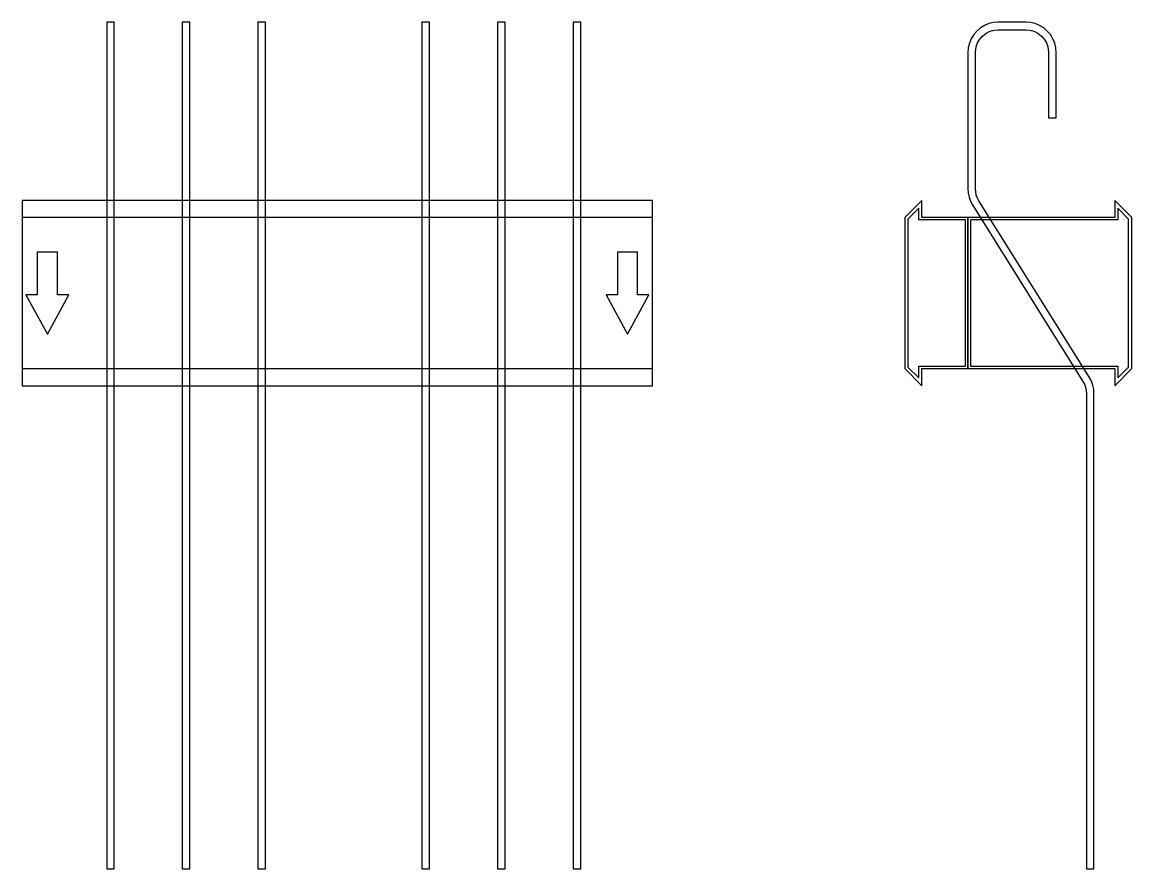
# Model space of a CAD drawing. Extents: x 0 to 880, y -457 to 215.
import ezdxf

# ---------------------------------------------------------------- set-up
doc = ezdxf.new("R2010")
doc.units = 0
doc.layers.add('Halfen', color=7, linetype='CONTINUOUS')

msp = doc.modelspace()

# ---------------------------------------------------------------- linework, layer by layer
at = {"layer": 'Halfen', "color": 7}
for points in [[(73, -456.927), (73, 214.971), (67, 214.971), (67, -456.927)], [(133, -456.927), (133, 214.971), (127, 214.971), (127, -456.927)], [(193, -456.927), (193, 214.971), (187, 214.971), (187, -456.927)], [(323, -456.927), (323, 214.971), (317, 214.971), (317, -456.927)], [(383, -456.927), (383, 214.971), (377, 214.971), (377, -456.927)], [(443, -456.927), (443, 214.971), (437, 214.971), (437, -456.927)], [(850, -456.927), (850, -79.715), (849.766, -76.375), (849.07, -73.1), (847.925, -69.953), (846.353, -66.997), (758.735, 73.221), (757.556, 75.438), (756.697, 77.798), (756.175, 80.255), (756, 82.76), (756, 190.971), (756.222, 193.787), (756.881, 196.534), (757.962, 199.143), (759.438, 201.551), (761.272, 203.699), (763.42, 205.534), (765.828, 207.009), (768.438, 208.09), (771.184, 208.75), (774, 208.971), (796, 208.971), (798.816, 208.75), (801.562, 208.09), (804.172, 207.009), (806.58, 205.534), (808.728, 203.699), (810.562, 201.551), (812.038, 199.143), (813.119, 196.534), (813.778, 193.787), (814, 190.971), (814, 138.971), (820, 138.971), (820, 190.971), (819.705, 194.726), (818.825, 198.388), (817.384, 201.867), (815.416, 205.078), (812.971, 207.942), (810.107, 210.388), (806.896, 212.355), (803.416, 213.797), (799.754, 214.676), (796, 214.971), (774, 214.971), (770.246, 214.676), (766.584, 213.797), (763.104, 212.355), (759.893, 210.388), (757.029, 207.942), (754.584, 205.078), (752.616, 201.867), (751.175, 198.388), (750.295, 194.726), (750, 190.971), (750, 82.76), (750.234, 79.419), (750.93, 76.144), (752.075, 72.998), (753.647, 70.042), (841.265, -70.177), (842.444, -72.394), (843.303, -74.754), (843.825, -77.21), (844, -79.715), (844, -456.927)], [(0, -73.5), (500, -73.5), (500, 73.5), (0, 73.5)], [(750, -60), (750, 60), (713.5, 60), (713.5, 73.5), (700, 60), (700, -60), (713.5, -73.5), (713.5, -60)], [(880, -60), (880, 60), (866.5, 73.5), (866.5, 60), (750, 60), (750, -60), (866.5, -60), (866.5, -73.5)], [(748, -58), (748, 58), (711, 58), (711, 67.25), (702.5, 58.75), (702.5, -58.75), (711, -67.25), (711, -58)], [(877.5, -58.75), (877.5, 58.75), (869, 67.25), (869, 58), (752, 58), (752, -58), (869, -58), (869, -67.25)], [(0, -60), (500, -60), (500, 60), (0, 60)], [(20, -32.5), (37, -1.5), (28, -1.5), (28, 32.5), (12, 32.5), (12, -1.5), (3, -1.5)], [(480, -32.5), (497, -1.5), (488, -1.5), (488, 32.5), (472, 32.5), (472, -1.5), (463, -1.5)]]:
    msp.add_lwpolyline(points, close=True, dxfattribs=at)

doc.saveas('drawing.dxf')
